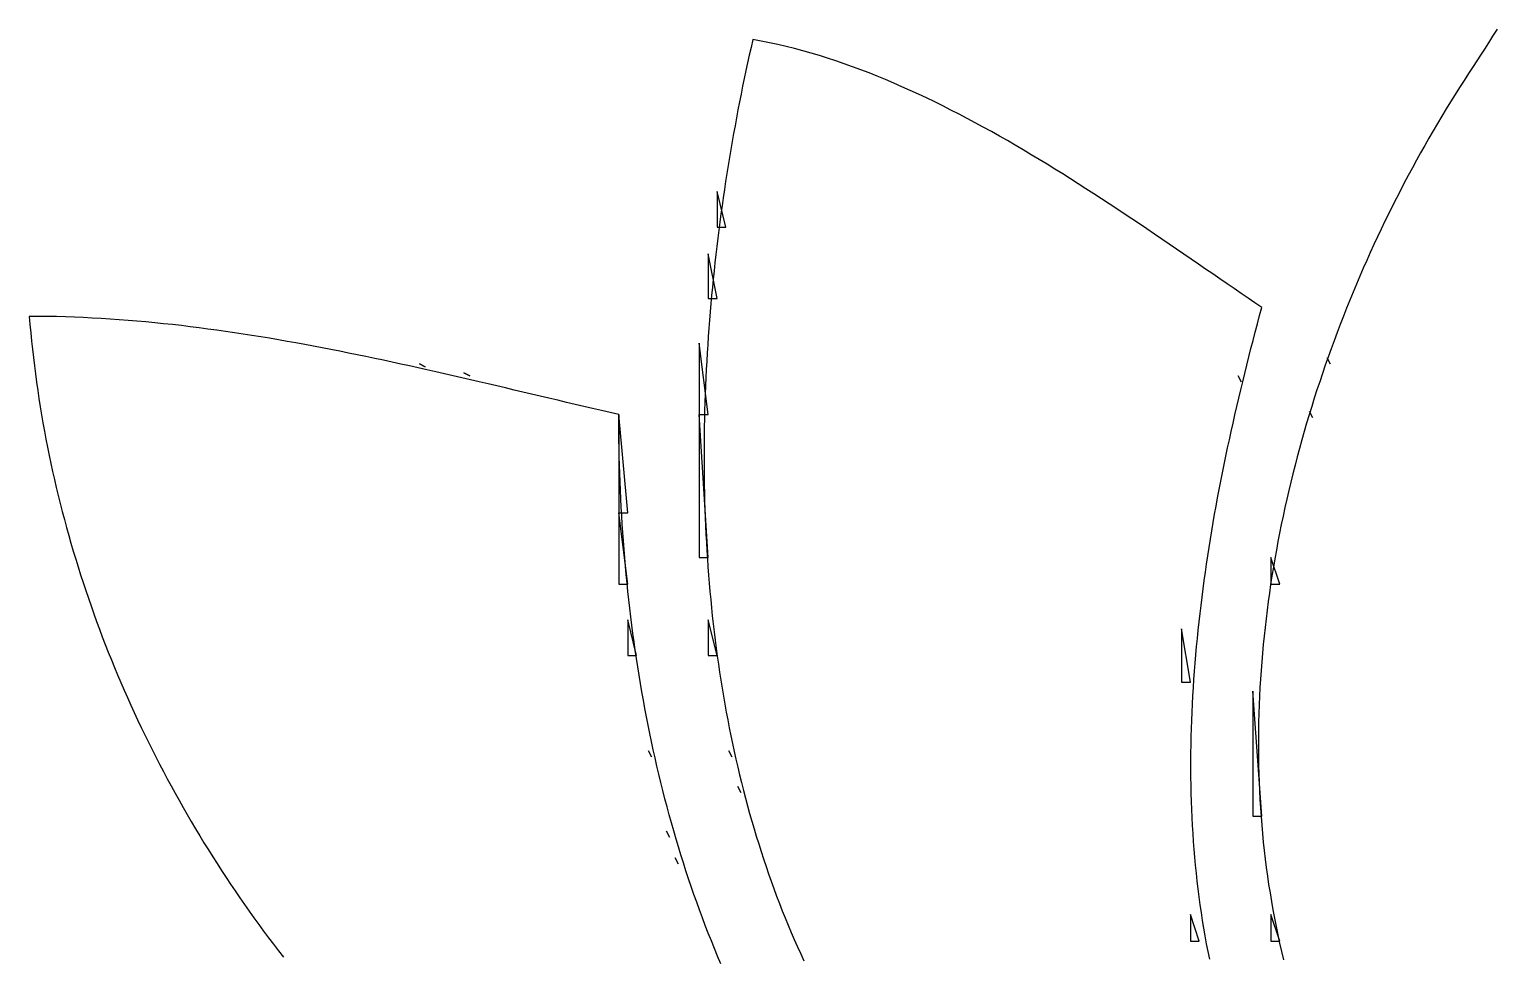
# Model space of a CAD drawing. Header units: millimetres. Extents: x 56222 to 3066687, y -650199 to -121287.
# Drawn here: x 141919.495 to 141922.423, y -185277.006 to -185275.152 of the extents above; entities that cross this region are included whole.
import ezdxf

# ---------------------------------------------------------------- set-up
doc = ezdxf.new("R2010")
doc.units = ezdxf.units.MM
doc.header["$MEASUREMENT"] = 0
doc.layers.add('$TD_AUDIT_GENERATED_(A0BDF17)', color=32, linetype='Continuous', lineweight=30)

msp = doc.modelspace()

# ---------------------------------------------------------------- linework, layer by layer
at = {"layer": '$TD_AUDIT_GENERATED_(A0BDF17)', "linetype": 'Continuous', "lineweight": 25, "ltscale": 2}
for p, q in [((141922.4274, -185275.1522, 0.5173), (141922.4187, -185275.1659, 0.5173)), ((141920.9371, -185275.1883, 0.5173), (141920.9336, -185275.2037, 0.5173)), ((141920.9406, -185275.1728, 0.5173), (141920.9371, -185275.1883, 0.5173)), ((141920.9572, -185275.1759, 0.5173), (141920.9406, -185275.1728, 0.5173)), ((141920.9739, -185275.1792, 0.5173), (141920.9572, -185275.1759, 0.5173)), ((141920.9905, -185275.1828, 0.5173), (141920.9739, -185275.1792, 0.5173)), ((141921.0072, -185275.1866, 0.5173), (141920.9905, -185275.1828, 0.5173)), ((141921.0238, -185275.1908, 0.5173), (141921.0072, -185275.1866, 0.5173)), ((141921.0404, -185275.1952, 0.5173), (141921.0238, -185275.1908, 0.5173)), ((141922.4023, -185275.1918, 0.5173), (141922.3945, -185275.204, 0.5173)), ((141922.4104, -185275.1791, 0.5173), (141922.4023, -185275.1918, 0.5173)), ((141922.4187, -185275.1659, 0.5173), (141922.4104, -185275.1791, 0.5173)), ((141920.9303, -185275.2193, 0.5173), (141920.9269, -185275.2348, 0.5173)), ((141920.9336, -185275.2037, 0.5173), (141920.9303, -185275.2193, 0.5173)), ((141921.057, -185275.1999, 0.5173), (141921.0404, -185275.1952, 0.5173)), ((141921.0736, -185275.2048, 0.5173), (141921.057, -185275.1999, 0.5173)), ((141921.0902, -185275.21, 0.5173), (141921.0736, -185275.2048, 0.5173)), ((141921.1068, -185275.2155, 0.5173), (141921.0902, -185275.21, 0.5173)), ((141921.1233, -185275.2211, 0.5173), (141921.1068, -185275.2155, 0.5173)), ((141921.1399, -185275.227, 0.5173), (141921.1233, -185275.2211, 0.5173)), ((141922.387, -185275.2155, 0.5173), (141922.3799, -185275.2264, 0.5173)), ((141922.3945, -185275.204, 0.5173), (141922.387, -185275.2155, 0.5173)), ((141920.9237, -185275.2504, 0.5173), (141920.9204, -185275.2661, 0.5173)), ((141920.9269, -185275.2348, 0.5173), (141920.9237, -185275.2504, 0.5173)), ((141921.1564, -185275.2332, 0.5173), (141921.1399, -185275.227, 0.5173)), ((141921.1729, -185275.2395, 0.5173), (141921.1564, -185275.2332, 0.5173)), ((141921.1894, -185275.2461, 0.5173), (141921.1729, -185275.2395, 0.5173)), ((141921.2058, -185275.2528, 0.5173), (141921.1894, -185275.2461, 0.5173)), ((141922.3707, -185275.2403, 0.5173), (141922.3616, -185275.2544, 0.5173)), ((141922.3799, -185275.2264, 0.5173), (141922.3707, -185275.2403, 0.5173)), ((141920.9204, -185275.2661, 0.5173), (141920.9173, -185275.2817, 0.5173)), ((141921.2223, -185275.2598, 0.5173), (141921.2058, -185275.2528, 0.5173)), ((141921.2387, -185275.2669, 0.5173), (141921.2223, -185275.2598, 0.5173)), ((141921.2551, -185275.2743, 0.5173), (141921.2387, -185275.2669, 0.5173)), ((141921.2714, -185275.2818, 0.5173), (141921.2551, -185275.2743, 0.5173)), ((141922.3525, -185275.2685, 0.5173), (141922.3436, -185275.2827, 0.5173)), ((141922.3616, -185275.2544, 0.5173), (141922.3525, -185275.2685, 0.5173)), ((141920.9142, -185275.2975, 0.5173), (141920.9111, -185275.3132, 0.5173)), ((141920.9173, -185275.2817, 0.5173), (141920.9142, -185275.2975, 0.5173)), ((141921.2878, -185275.2895, 0.5173), (141921.2714, -185275.2818, 0.5173)), ((141921.3041, -185275.2974, 0.5173), (141921.2878, -185275.2895, 0.5173)), ((141921.3203, -185275.3054, 0.5173), (141921.3041, -185275.2974, 0.5173)), ((141921.3366, -185275.3136, 0.5173), (141921.3203, -185275.3054, 0.5173)), ((141922.3347, -185275.297, 0.5173), (141922.3259, -185275.3114, 0.5173)), ((141922.3436, -185275.2827, 0.5173), (141922.3347, -185275.297, 0.5173)), ((141920.9081, -185275.329, 0.5173), (141920.9052, -185275.3449, 0.5173)), ((141920.9111, -185275.3132, 0.5173), (141920.9081, -185275.329, 0.5173)), ((141921.3528, -185275.322, 0.5173), (141921.3366, -185275.3136, 0.5173)), ((141921.369, -185275.3304, 0.5173), (141921.3528, -185275.322, 0.5173)), ((141921.3851, -185275.3391, 0.5173), (141921.369, -185275.3304, 0.5173)), ((141922.3171, -185275.3258, 0.5173), (141922.3085, -185275.3403, 0.5173)), ((141922.3259, -185275.3114, 0.5173), (141922.3171, -185275.3258, 0.5173)), ((141920.9023, -185275.3607, 0.5173), (141920.8995, -185275.3766, 0.5173)), ((141920.9052, -185275.3449, 0.5173), (141920.9023, -185275.3607, 0.5173)), ((141921.4012, -185275.3478, 0.5173), (141921.3851, -185275.3391, 0.5173)), ((141921.4172, -185275.3567, 0.5173), (141921.4012, -185275.3478, 0.5173)), ((141921.4332, -185275.3657, 0.5173), (141921.4172, -185275.3567, 0.5173)), ((141921.4492, -185275.3748, 0.5173), (141921.4332, -185275.3657, 0.5173)), ((141922.2999, -185275.3549, 0.5173), (141922.2914, -185275.3696, 0.5173)), ((141922.3085, -185275.3403, 0.5173), (141922.2999, -185275.3549, 0.5173)), ((141920.8968, -185275.3926, 0.5173), (141920.8941, -185275.4085, 0.5173)), ((141920.8995, -185275.3766, 0.5173), (141920.8968, -185275.3926, 0.5173)), ((141921.4651, -185275.3841, 0.5173), (141921.4492, -185275.3748, 0.5173)), ((141921.481, -185275.3934, 0.5173), (141921.4651, -185275.3841, 0.5173)), ((141921.4969, -185275.4028, 0.5173), (141921.481, -185275.3934, 0.5173)), ((141922.283, -185275.3844, 0.5173), (141922.2747, -185275.3992, 0.5173)), ((141922.2914, -185275.3696, 0.5173), (141922.283, -185275.3844, 0.5173)), ((141920.8915, -185275.4246, 0.5173), (141920.8889, -185275.4406, 0.5173)), ((141920.8941, -185275.4085, 0.5173), (141920.8915, -185275.4246, 0.5173)), ((141921.5127, -185275.4123, 0.5173), (141921.4969, -185275.4028, 0.5173)), ((141921.5284, -185275.4219, 0.5173), (141921.5127, -185275.4123, 0.5173)), ((141921.5441, -185275.4316, 0.5173), (141921.5284, -185275.4219, 0.5173)), ((141922.2664, -185275.4141, 0.5173), (141922.2583, -185275.4291, 0.5173)), ((141922.2747, -185275.3992, 0.5173), (141922.2664, -185275.4141, 0.5173)), ((141920.8889, -185275.4406, 0.5173), (141920.8864, -185275.4567, 0.5173)), ((141921.5597, -185275.4413, 0.5173), (141921.5441, -185275.4316, 0.5173)), ((141921.5753, -185275.4511, 0.5173), (141921.5597, -185275.4413, 0.5173)), ((141921.5908, -185275.461, 0.5173), (141921.5753, -185275.4511, 0.5173)), ((141922.2502, -185275.4442, 0.5173), (141922.2422, -185275.4593, 0.5173)), ((141922.2583, -185275.4291, 0.5173), (141922.2502, -185275.4442, 0.5173)), ((141920.8692, -185275.4762, 0.5173), (141920.8692, -185275.5475, 0.5173)), ((141920.8871, -185275.5475, 0.5173), (141920.8692, -185275.4762, 0.5173)), ((141920.884, -185275.4727, 0.5173), (141920.8816, -185275.4889, 0.5173)), ((141920.8864, -185275.4567, 0.5173), (141920.884, -185275.4727, 0.5173)), ((141921.6063, -185275.4709, 0.5173), (141921.5908, -185275.461, 0.5173)), ((141921.6217, -185275.4808, 0.5173), (141921.6063, -185275.4709, 0.5173)), ((141921.6371, -185275.4908, 0.5173), (141921.6217, -185275.4808, 0.5173)), ((141922.2343, -185275.4745, 0.5173), (141922.2265, -185275.4897, 0.5173)), ((141922.2422, -185275.4593, 0.5173), (141922.2343, -185275.4745, 0.5173)), ((141920.8793, -185275.505, 0.5173), (141920.8771, -185275.5212, 0.5173)), ((141920.8816, -185275.4889, 0.5173), (141920.8793, -185275.505, 0.5173)), ((141921.6524, -185275.5009, 0.5173), (141921.6371, -185275.4908, 0.5173)), ((141921.6676, -185275.5109, 0.5173), (141921.6524, -185275.5009, 0.5173)), ((141921.6828, -185275.521, 0.5173), (141921.6676, -185275.5109, 0.5173)), ((141922.2187, -185275.505, 0.5173), (141922.2111, -185275.5204, 0.5173)), ((141922.2265, -185275.4897, 0.5173), (141922.2187, -185275.505, 0.5173)), ((141920.8749, -185275.5374, 0.5173), (141920.8728, -185275.5536, 0.5173)), ((141920.8771, -185275.5212, 0.5173), (141920.8749, -185275.5374, 0.5173)), ((141921.6979, -185275.5311, 0.5173), (141921.6828, -185275.521, 0.5173)), ((141921.713, -185275.5412, 0.5173), (141921.6979, -185275.5311, 0.5173)), ((141921.728, -185275.5513, 0.5173), (141921.713, -185275.5412, 0.5173)), ((141922.2036, -185275.5359, 0.5173), (141922.1961, -185275.5514, 0.5173)), ((141922.2111, -185275.5204, 0.5173), (141922.2036, -185275.5359, 0.5173)), ((141920.8707, -185275.5698, 0.5173), (141920.8688, -185275.5861, 0.5173)), ((141920.8692, -185275.5475, 0.5173), (141920.8871, -185275.5475, 0.5173)), ((141920.8728, -185275.5536, 0.5173), (141920.8707, -185275.5698, 0.5173)), ((141921.7429, -185275.5614, 0.5173), (141921.728, -185275.5513, 0.5173)), ((141921.7577, -185275.5715, 0.5173), (141921.7429, -185275.5614, 0.5173)), ((141921.7725, -185275.5815, 0.5173), (141921.7577, -185275.5715, 0.5173)), ((141922.1888, -185275.567, 0.5173), (141922.1815, -185275.5826, 0.5173)), ((141922.1961, -185275.5514, 0.5173), (141922.1888, -185275.567, 0.5173)), ((141920.8514, -185275.6011, 0.5173), (141920.8514, -185275.6903, 0.5173)), ((141920.8692, -185275.6903, 0.5173), (141920.8514, -185275.6011, 0.5173)), ((141920.8669, -185275.6024, 0.5173), (141920.865, -185275.6187, 0.5173)), ((141920.8688, -185275.5861, 0.5173), (141920.8669, -185275.6024, 0.5173)), ((141921.7872, -185275.5916, 0.5173), (141921.7725, -185275.5815, 0.5173)), ((141921.8018, -185275.6016, 0.5173), (141921.7872, -185275.5916, 0.5173)), ((141921.8164, -185275.6116, 0.5173), (141921.8018, -185275.6016, 0.5173)), ((141922.1743, -185275.5983, 0.5173), (141922.1672, -185275.6141, 0.5173)), ((141922.1815, -185275.5826, 0.5173), (141922.1743, -185275.5983, 0.5173)), ((141920.865, -185275.6187, 0.5173), (141920.8633, -185275.635, 0.5173)), ((141921.8309, -185275.6215, 0.5173), (141921.8164, -185275.6116, 0.5173)), ((141921.8453, -185275.6314, 0.5173), (141921.8309, -185275.6215, 0.5173)), ((141921.8596, -185275.6413, 0.5173), (141921.8453, -185275.6314, 0.5173)), ((141922.1603, -185275.6299, 0.5173), (141922.1534, -185275.6457, 0.5173)), ((141922.1672, -185275.6141, 0.5173), (141922.1603, -185275.6299, 0.5173)), ((141920.8616, -185275.6514, 0.5173), (141920.8599, -185275.6677, 0.5173)), ((141920.8633, -185275.635, 0.5173), (141920.8616, -185275.6514, 0.5173)), ((141921.8739, -185275.651, 0.5173), (141921.8596, -185275.6413, 0.5173)), ((141921.888, -185275.6608, 0.5173), (141921.8739, -185275.651, 0.5173)), ((141921.9021, -185275.6704, 0.5173), (141921.888, -185275.6608, 0.5173)), ((141922.1534, -185275.6457, 0.5173), (141922.1466, -185275.6617, 0.5173)), ((141920.8584, -185275.6841, 0.5173), (141920.8569, -185275.7005, 0.5173)), ((141920.8599, -185275.6677, 0.5173), (141920.8584, -185275.6841, 0.5173)), ((141921.9161, -185275.68, 0.5173), (141921.9021, -185275.6704, 0.5173)), ((141921.93, -185275.6894, 0.5173), (141921.9161, -185275.68, 0.5173)), ((141921.9439, -185275.6988, 0.5173), (141921.93, -185275.6894, 0.5173)), ((141922.1399, -185275.6776, 0.5173), (141922.1333, -185275.6937, 0.5173)), ((141922.1466, -185275.6617, 0.5173), (141922.1399, -185275.6776, 0.5173)), ((141920.8514, -185275.6903, 0.5173), (141920.8692, -185275.6903, 0.5173)), ((141920.8555, -185275.7169, 0.5173), (141920.8542, -185275.7333, 0.5173)), ((141920.8569, -185275.7005, 0.5173), (141920.8555, -185275.7169, 0.5173)), ((141921.9576, -185275.7081, 0.5173), (141921.9439, -185275.6988, 0.5173)), ((141921.9531, -185275.7246, 0.5173), (141921.9576, -185275.7081, 0.5173)), ((141922.1268, -185275.7098, 0.5173), (141922.1205, -185275.7259, 0.5173)), ((141922.1333, -185275.6937, 0.5173), (141922.1268, -185275.7098, 0.5173)), ((141919.4953, -185275.726, 0.5173), (141919.4967, -185275.7425, 0.5173)), ((141919.5134, -185275.726, 0.5173), (141919.4953, -185275.726, 0.5173)), ((141919.4967, -185275.7425, 0.5173), (141919.4982, -185275.759, 0.5173)), ((141919.5314, -185275.7263, 0.5173), (141919.5134, -185275.726, 0.5173)), ((141919.5494, -185275.7266, 0.5173), (141919.5314, -185275.7263, 0.5173)), ((141919.5674, -185275.7271, 0.5173), (141919.5494, -185275.7266, 0.5173)), ((141919.5853, -185275.7277, 0.5173), (141919.5674, -185275.7271, 0.5173)), ((141919.6032, -185275.7285, 0.5173), (141919.5853, -185275.7277, 0.5173)), ((141919.6212, -185275.7293, 0.5173), (141919.6032, -185275.7285, 0.5173)), ((141919.639, -185275.7303, 0.5173), (141919.6212, -185275.7293, 0.5173)), ((141919.6569, -185275.7315, 0.5173), (141919.639, -185275.7303, 0.5173)), ((141919.6747, -185275.7327, 0.5173), (141919.6569, -185275.7315, 0.5173)), ((141919.6926, -185275.7341, 0.5173), (141919.6747, -185275.7327, 0.5173)), ((141919.7104, -185275.7356, 0.5173), (141919.6926, -185275.7341, 0.5173)), ((141919.7281, -185275.7371, 0.5173), (141919.7104, -185275.7356, 0.5173)), ((141919.7459, -185275.7389, 0.5173), (141919.7281, -185275.7371, 0.5173)), ((141919.7636, -185275.7407, 0.5173), (141919.7459, -185275.7389, 0.5173)), ((141919.7814, -185275.7426, 0.5173), (141919.7636, -185275.7407, 0.5173)), ((141919.7991, -185275.7446, 0.5173), (141919.7814, -185275.7426, 0.5173)), ((141919.8168, -185275.7467, 0.5173), (141919.7991, -185275.7446, 0.5173)), ((141919.8345, -185275.7489, 0.5173), (141919.8168, -185275.7467, 0.5173)), ((141920.8542, -185275.7333, 0.5173), (141920.8529, -185275.7497, 0.5173)), ((141921.9444, -185275.7575, 0.5173), (141921.9487, -185275.741, 0.5173)), ((141921.9487, -185275.741, 0.5173), (141921.9531, -185275.7246, 0.5173)), ((141922.1142, -185275.7421, 0.5173), (141922.108, -185275.7583, 0.5173)), ((141922.1205, -185275.7259, 0.5173), (141922.1142, -185275.7421, 0.5173)), ((141919.4982, -185275.759, 0.5173), (141919.4998, -185275.7755, 0.5173)), ((141919.4998, -185275.7755, 0.5173), (141919.5016, -185275.7919, 0.5173)), ((141919.8521, -185275.7513, 0.5173), (141919.8345, -185275.7489, 0.5173)), ((141919.8698, -185275.7537, 0.5173), (141919.8521, -185275.7513, 0.5173)), ((141919.8874, -185275.7562, 0.5173), (141919.8698, -185275.7537, 0.5173)), ((141919.905, -185275.7587, 0.5173), (141919.8874, -185275.7562, 0.5173)), ((141919.9226, -185275.7614, 0.5173), (141919.905, -185275.7587, 0.5173)), ((141919.9402, -185275.7642, 0.5173), (141919.9226, -185275.7614, 0.5173)), ((141919.9578, -185275.767, 0.5173), (141919.9402, -185275.7642, 0.5173)), ((141919.9753, -185275.7699, 0.5173), (141919.9578, -185275.767, 0.5173)), ((141919.9929, -185275.7729, 0.5173), (141919.9753, -185275.7699, 0.5173)), ((141920.0104, -185275.776, 0.5173), (141919.9929, -185275.7729, 0.5173)), ((141920.0279, -185275.7791, 0.5173), (141920.0104, -185275.776, 0.5173)), ((141920.8517, -185275.7662, 0.5173), (141920.8506, -185275.7826, 0.5173)), ((141920.8529, -185275.7497, 0.5173), (141920.8517, -185275.7662, 0.5173)), ((141921.9358, -185275.7905, 0.5173), (141921.94, -185275.774, 0.5173)), ((141921.94, -185275.774, 0.5173), (141921.9444, -185275.7575, 0.5173)), ((141922.1019, -185275.7746, 0.5173), (141922.096, -185275.7909, 0.5173)), ((141922.108, -185275.7583, 0.5173), (141922.1019, -185275.7746, 0.5173)), ((141919.5016, -185275.7919, 0.5173), (141919.5034, -185275.8084, 0.5173)), ((141920.0455, -185275.7823, 0.5173), (141920.0279, -185275.7791, 0.5173)), ((141920.063, -185275.7856, 0.5173), (141920.0455, -185275.7823, 0.5173)), ((141920.0805, -185275.7889, 0.5173), (141920.063, -185275.7856, 0.5173)), ((141920.0979, -185275.7923, 0.5173), (141920.0805, -185275.7889, 0.5173)), ((141920.1154, -185275.7958, 0.5173), (141920.0979, -185275.7923, 0.5173)), ((141920.1329, -185275.7993, 0.5173), (141920.1154, -185275.7958, 0.5173)), ((141920.1504, -185275.8028, 0.5173), (141920.1329, -185275.7993, 0.5173)), ((141920.1678, -185275.8064, 0.5173), (141920.1504, -185275.8028, 0.5173)), ((141920.1853, -185275.8101, 0.5173), (141920.1678, -185275.8064, 0.5173)), ((141920.8335, -185275.7795, 0.5173), (141920.8335, -185275.9222, 0.5173)), ((141920.8514, -185275.9222, 0.5173), (141920.8335, -185275.7795, 0.5173)), ((141920.8496, -185275.7991, 0.5173), (141920.8486, -185275.8156, 0.5173)), ((141920.8506, -185275.7826, 0.5173), (141920.8496, -185275.7991, 0.5173)), ((141921.9274, -185275.8235, 0.5173), (141921.9316, -185275.807, 0.5173)), ((141921.9316, -185275.807, 0.5173), (141921.9358, -185275.7905, 0.5173)), ((141922.0901, -185275.8073, 0.5173), (141922.0843, -185275.8237, 0.5173)), ((141922.096, -185275.7909, 0.5173), (141922.0901, -185275.8073, 0.5173)), ((141919.5034, -185275.8084, 0.5173), (141919.5054, -185275.8248, 0.5173)), ((141919.5054, -185275.8248, 0.5173), (141919.5075, -185275.8412, 0.5173)), ((141920.2027, -185275.8138, 0.5173), (141920.1853, -185275.8101, 0.5173)), ((141920.2201, -185275.8176, 0.5173), (141920.2027, -185275.8138, 0.5173)), ((141920.2376, -185275.8214, 0.5173), (141920.2201, -185275.8176, 0.5173)), ((141920.255, -185275.8252, 0.5173), (141920.2376, -185275.8214, 0.5173)), ((141920.2724, -185275.829, 0.5173), (141920.255, -185275.8252, 0.5173)), ((141920.2898, -185275.8329, 0.5173), (141920.2724, -185275.829, 0.5173)), ((141920.2745, -185275.8211, 0.5173), (141920.2864, -185275.8271, 0.5173)), ((141920.2864, -185275.8271, 0.5173), (141920.2745, -185275.8211, 0.5173)), ((141920.3072, -185275.8369, 0.5173), (141920.2898, -185275.8329, 0.5173)), ((141920.8477, -185275.832, 0.5173), (141920.8469, -185275.8485, 0.5173)), ((141920.8486, -185275.8156, 0.5173), (141920.8477, -185275.832, 0.5173)), ((141921.9233, -185275.8401, 0.5173), (141921.9274, -185275.8235, 0.5173)), ((141922.0843, -185275.8237, 0.5173), (141922.0787, -185275.8401, 0.5173)), ((141922.0884, -185275.8092, 0.5173), (141922.0944, -185275.8211, 0.5173)), ((141922.0944, -185275.8211, 0.5173), (141922.0884, -185275.8092, 0.5173)), ((141919.5075, -185275.8412, 0.5173), (141919.5098, -185275.8576, 0.5173)), ((141919.5098, -185275.8576, 0.5173), (141919.5121, -185275.8739, 0.5173)), ((141920.3246, -185275.8408, 0.5173), (141920.3072, -185275.8369, 0.5173)), ((141920.3421, -185275.8448, 0.5173), (141920.3246, -185275.8408, 0.5173)), ((141920.3595, -185275.8488, 0.5173), (141920.3421, -185275.8448, 0.5173)), ((141920.3769, -185275.8529, 0.5173), (141920.3595, -185275.8488, 0.5173)), ((141920.3637, -185275.839, 0.5173), (141920.3756, -185275.8449, 0.5173)), ((141920.3756, -185275.8449, 0.5173), (141920.3637, -185275.839, 0.5173)), ((141920.3943, -185275.8569, 0.5173), (141920.3769, -185275.8529, 0.5173)), ((141920.4117, -185275.861, 0.5173), (141920.3943, -185275.8569, 0.5173)), ((141920.4291, -185275.8651, 0.5173), (141920.4117, -185275.861, 0.5173)), ((141920.4465, -185275.8691, 0.5173), (141920.4291, -185275.8651, 0.5173)), ((141920.8462, -185275.865, 0.5173), (141920.8455, -185275.8815, 0.5173)), ((141920.8469, -185275.8485, 0.5173), (141920.8462, -185275.865, 0.5173)), ((141921.91, -185275.8449, 0.5173), (141921.916, -185275.8568, 0.5173)), ((141921.916, -185275.8568, 0.5173), (141921.91, -185275.8449, 0.5173)), ((141921.9153, -185275.8731, 0.5173), (141921.9193, -185275.8566, 0.5173)), ((141921.9193, -185275.8566, 0.5173), (141921.9233, -185275.8401, 0.5173)), ((141922.0731, -185275.8566, 0.5173), (141922.0677, -185275.8732, 0.5173)), ((141922.0787, -185275.8401, 0.5173), (141922.0731, -185275.8566, 0.5173)), ((141919.5121, -185275.8739, 0.5173), (141919.5146, -185275.8903, 0.5173)), ((141919.5146, -185275.8903, 0.5173), (141919.5171, -185275.9066, 0.5173)), ((141920.4639, -185275.8733, 0.5173), (141920.4465, -185275.8691, 0.5173)), ((141920.4813, -185275.8774, 0.5173), (141920.4639, -185275.8733, 0.5173)), ((141920.4987, -185275.8815, 0.5173), (141920.4813, -185275.8774, 0.5173)), ((141920.5161, -185275.8856, 0.5173), (141920.4987, -185275.8815, 0.5173)), ((141920.5335, -185275.8897, 0.5173), (141920.5161, -185275.8856, 0.5173)), ((141920.5509, -185275.8938, 0.5173), (141920.5335, -185275.8897, 0.5173)), ((141920.5683, -185275.8979, 0.5173), (141920.5509, -185275.8938, 0.5173)), ((141920.8455, -185275.8815, 0.5173), (141920.845, -185275.898, 0.5173)), ((141921.9075, -185275.9062, 0.5173), (141921.9114, -185275.8897, 0.5173)), ((141921.9114, -185275.8897, 0.5173), (141921.9153, -185275.8731, 0.5173)), ((141922.0624, -185275.8897, 0.5173), (141922.0572, -185275.9063, 0.5173)), ((141922.0677, -185275.8732, 0.5173), (141922.0624, -185275.8897, 0.5173)), ((141919.5171, -185275.9066, 0.5173), (141919.5198, -185275.9229, 0.5173)), ((141919.5198, -185275.9229, 0.5173), (141919.5226, -185275.9391, 0.5173)), ((141920.5858, -185275.902, 0.5173), (141920.5683, -185275.8979, 0.5173)), ((141920.6032, -185275.9061, 0.5173), (141920.5858, -185275.902, 0.5173)), ((141920.6206, -185275.9101, 0.5173), (141920.6032, -185275.9061, 0.5173)), ((141920.6381, -185275.9142, 0.5173), (141920.6206, -185275.9101, 0.5173)), ((141920.6555, -185275.9182, 0.5173), (141920.6381, -185275.9142, 0.5173)), ((141920.6729, -185275.9222, 0.5173), (141920.6555, -185275.9182, 0.5173)), ((141920.673, -185275.939, 0.5173), (141920.6729, -185275.9222, 0.5173)), ((141920.6729, -185275.9222, 0.5173), (141920.6729, -185276.1185, 0.5173)), ((141920.6908, -185276.1185, 0.5173), (141920.6729, -185275.9222, 0.5173)), ((141920.8335, -185275.9222, 0.5173), (141920.8514, -185275.9222, 0.5173)), ((141920.8335, -185275.9222, 0.5173), (141920.8335, -185276.2077, 0.5173)), ((141920.8514, -185276.2077, 0.5173), (141920.8335, -185275.9222, 0.5173)), ((141920.8445, -185275.9145, 0.5173), (141920.8441, -185275.931, 0.5173)), ((141920.845, -185275.898, 0.5173), (141920.8445, -185275.9145, 0.5173)), ((141921.9, -185275.9394, 0.5173), (141921.9037, -185275.9228, 0.5173)), ((141921.9037, -185275.9228, 0.5173), (141921.9075, -185275.9062, 0.5173)), ((141922.0521, -185275.923, 0.5173), (141922.0471, -185275.9397, 0.5173)), ((141922.0572, -185275.9063, 0.5173), (141922.0521, -185275.923, 0.5173)), ((141922.0528, -185275.9163, 0.5173), (141922.0587, -185275.9282, 0.5173)), ((141922.0587, -185275.9282, 0.5173), (141922.0528, -185275.9163, 0.5173)), ((141919.5226, -185275.9391, 0.5173), (141919.5256, -185275.9554, 0.5173)), ((141920.6731, -185275.9558, 0.5173), (141920.673, -185275.939, 0.5173)), ((141920.8437, -185275.9475, 0.5173), (141920.8435, -185275.9639, 0.5173)), ((141920.8441, -185275.931, 0.5173), (141920.8437, -185275.9475, 0.5173)), ((141921.8963, -185275.9559, 0.5173), (141921.9, -185275.9394, 0.5173)), ((141922.0471, -185275.9397, 0.5173), (141922.0422, -185275.9564, 0.5173)), ((141919.5256, -185275.9554, 0.5173), (141919.5286, -185275.9716, 0.5173)), ((141919.5286, -185275.9716, 0.5173), (141919.5318, -185275.9877, 0.5173)), ((141920.6733, -185275.9727, 0.5173), (141920.6731, -185275.9558, 0.5173)), ((141920.6736, -185275.9895, 0.5173), (141920.6733, -185275.9727, 0.5173)), ((141920.8433, -185275.9804, 0.5173), (141920.8432, -185275.9969, 0.5173)), ((141920.8435, -185275.9639, 0.5173), (141920.8433, -185275.9804, 0.5173)), ((141921.8891, -185275.9891, 0.5173), (141921.8927, -185275.9725, 0.5173)), ((141921.8927, -185275.9725, 0.5173), (141921.8963, -185275.9559, 0.5173)), ((141922.0375, -185275.9731, 0.5173), (141922.0329, -185275.9899, 0.5173)), ((141922.0422, -185275.9564, 0.5173), (141922.0375, -185275.9731, 0.5173)), ((141919.5318, -185275.9877, 0.5173), (141919.5351, -185276.0039, 0.5173)), ((141919.5351, -185276.0039, 0.5173), (141919.5385, -185276.02, 0.5173)), ((141920.6739, -185276.0063, 0.5173), (141920.6736, -185275.9895, 0.5173)), ((141920.6744, -185276.0232, 0.5173), (141920.6739, -185276.0063, 0.5173)), ((141920.8432, -185275.9969, 0.5173), (141920.8432, -185276.0134, 0.5173)), ((141921.8822, -185276.0222, 0.5173), (141921.8857, -185276.0057, 0.5173)), ((141921.8857, -185276.0057, 0.5173), (141921.8891, -185275.9891, 0.5173)), ((141922.0283, -185276.0067, 0.5173), (141922.0239, -185276.0236, 0.5173)), ((141922.0329, -185275.9899, 0.5173), (141922.0283, -185276.0067, 0.5173)), ((141919.5385, -185276.02, 0.5173), (141919.542, -185276.0361, 0.5173)), ((141919.542, -185276.0361, 0.5173), (141919.5456, -185276.0522, 0.5173)), ((141920.6749, -185276.04, 0.5173), (141920.6744, -185276.0232, 0.5173)), ((141920.6755, -185276.0569, 0.5173), (141920.6749, -185276.04, 0.5173)), ((141920.8432, -185276.0134, 0.5173), (141920.8433, -185276.0299, 0.5173)), ((141920.8433, -185276.0299, 0.5173), (141920.8435, -185276.0464, 0.5173)), ((141921.8756, -185276.0554, 0.5173), (141921.8789, -185276.0388, 0.5173)), ((141921.8789, -185276.0388, 0.5173), (141921.8822, -185276.0222, 0.5173)), ((141922.0197, -185276.0405, 0.5173), (141922.0155, -185276.0574, 0.5173)), ((141922.0239, -185276.0236, 0.5173), (141922.0197, -185276.0405, 0.5173)), ((141919.5456, -185276.0522, 0.5173), (141919.5493, -185276.0682, 0.5173)), ((141919.5493, -185276.0682, 0.5173), (141919.5532, -185276.0842, 0.5173)), ((141920.6762, -185276.0737, 0.5173), (141920.6755, -185276.0569, 0.5173)), ((141920.8435, -185276.0464, 0.5173), (141920.8437, -185276.0628, 0.5173)), ((141920.8437, -185276.0628, 0.5173), (141920.8441, -185276.0793, 0.5173)), ((141921.8725, -185276.072, 0.5173), (141921.8756, -185276.0554, 0.5173)), ((141922.0155, -185276.0574, 0.5173), (141922.0115, -185276.0743, 0.5173)), ((141919.5532, -185276.0842, 0.5173), (141919.5571, -185276.1002, 0.5173)), ((141920.677, -185276.0906, 0.5173), (141920.6762, -185276.0737, 0.5173)), ((141920.6778, -185276.1075, 0.5173), (141920.677, -185276.0906, 0.5173)), ((141920.8441, -185276.0793, 0.5173), (141920.8445, -185276.0957, 0.5173)), ((141920.8445, -185276.0957, 0.5173), (141920.845, -185276.1122, 0.5173)), ((141921.8663, -185276.1051, 0.5173), (141921.8693, -185276.0886, 0.5173)), ((141921.8693, -185276.0886, 0.5173), (141921.8725, -185276.072, 0.5173)), ((141922.0075, -185276.0912, 0.5173), (141922.0037, -185276.1082, 0.5173)), ((141922.0115, -185276.0743, 0.5173), (141922.0075, -185276.0912, 0.5173)), ((141919.5571, -185276.1002, 0.5173), (141919.5612, -185276.1162, 0.5173)), ((141919.5612, -185276.1162, 0.5173), (141919.5654, -185276.1321, 0.5173)), ((141920.6729, -185276.1185, 0.5173), (141920.6908, -185276.1185, 0.5173)), ((141920.6729, -185276.1185, 0.5173), (141920.6729, -185276.2612, 0.5173)), ((141920.6908, -185276.2612, 0.5173), (141920.6729, -185276.1185, 0.5173)), ((141920.6788, -185276.1243, 0.5173), (141920.6778, -185276.1075, 0.5173)), ((141920.6798, -185276.1412, 0.5173), (141920.6788, -185276.1243, 0.5173)), ((141920.845, -185276.1122, 0.5173), (141920.8456, -185276.1286, 0.5173)), ((141920.8456, -185276.1286, 0.5173), (141920.8463, -185276.145, 0.5173)), ((141921.8604, -185276.1383, 0.5173), (141921.8633, -185276.1217, 0.5173)), ((141921.8633, -185276.1217, 0.5173), (141921.8663, -185276.1051, 0.5173)), ((141922.0001, -185276.1252, 0.5173), (141921.9965, -185276.1422, 0.5173)), ((141922.0037, -185276.1082, 0.5173), (141922.0001, -185276.1252, 0.5173)), ((141919.5654, -185276.1321, 0.5173), (141919.5697, -185276.1479, 0.5173)), ((141919.5697, -185276.1479, 0.5173), (141919.5741, -185276.1638, 0.5173)), ((141920.6809, -185276.1581, 0.5173), (141920.6798, -185276.1412, 0.5173)), ((141920.6821, -185276.1749, 0.5173), (141920.6809, -185276.1581, 0.5173)), ((141920.8463, -185276.145, 0.5173), (141920.8471, -185276.1614, 0.5173)), ((141921.8549, -185276.1714, 0.5173), (141921.8576, -185276.1549, 0.5173)), ((141921.8576, -185276.1549, 0.5173), (141921.8604, -185276.1383, 0.5173)), ((141921.9965, -185276.1422, 0.5173), (141921.9931, -185276.1593, 0.5173)), ((141919.5741, -185276.1638, 0.5173), (141919.5786, -185276.1796, 0.5173)), ((141919.5786, -185276.1796, 0.5173), (141919.5832, -185276.1954, 0.5173)), ((141920.6834, -185276.1918, 0.5173), (141920.6821, -185276.1749, 0.5173)), ((141920.8471, -185276.1614, 0.5173), (141920.8479, -185276.1778, 0.5173)), ((141920.8479, -185276.1778, 0.5173), (141920.8489, -185276.1942, 0.5173)), ((141921.8522, -185276.188, 0.5173), (141921.8549, -185276.1714, 0.5173)), ((141921.9898, -185276.1763, 0.5173), (141921.9866, -185276.1934, 0.5173)), ((141921.9931, -185276.1593, 0.5173), (141921.9898, -185276.1763, 0.5173)), ((141919.5832, -185276.1954, 0.5173), (141919.588, -185276.2111, 0.5173)), ((141919.588, -185276.2111, 0.5173), (141919.5928, -185276.2268, 0.5173)), ((141920.6848, -185276.2087, 0.5173), (141920.6834, -185276.1918, 0.5173)), ((141920.6862, -185276.2255, 0.5173), (141920.6848, -185276.2087, 0.5173)), ((141920.8335, -185276.2077, 0.5173), (141920.8514, -185276.2077, 0.5173)), ((141920.8489, -185276.1942, 0.5173), (141920.8499, -185276.2105, 0.5173)), ((141920.8499, -185276.2105, 0.5173), (141920.8511, -185276.2269, 0.5173)), ((141921.8472, -185276.2211, 0.5173), (141921.8497, -185276.2046, 0.5173)), ((141921.8497, -185276.2046, 0.5173), (141921.8522, -185276.188, 0.5173)), ((141921.9754, -185276.2077, 0.5173), (141921.9754, -185276.2612, 0.5173)), ((141921.9933, -185276.2612, 0.5173), (141921.9754, -185276.2077, 0.5173)), ((141921.9836, -185276.2105, 0.5173), (141921.9806, -185276.2276, 0.5173)), ((141921.9866, -185276.1934, 0.5173), (141921.9836, -185276.2105, 0.5173)), ((141919.5928, -185276.2268, 0.5173), (141919.5978, -185276.2425, 0.5173)), ((141919.5978, -185276.2425, 0.5173), (141919.6028, -185276.2582, 0.5173)), ((141920.6878, -185276.2423, 0.5173), (141920.6862, -185276.2255, 0.5173)), ((141920.6894, -185276.2592, 0.5173), (141920.6878, -185276.2423, 0.5173)), ((141920.8511, -185276.2269, 0.5173), (141920.8523, -185276.2432, 0.5173)), ((141920.8523, -185276.2432, 0.5173), (141920.8536, -185276.2595, 0.5173)), ((141921.8425, -185276.2542, 0.5173), (141921.8448, -185276.2376, 0.5173)), ((141921.8448, -185276.2376, 0.5173), (141921.8472, -185276.2211, 0.5173)), ((141921.9778, -185276.2447, 0.5173), (141921.9752, -185276.2619, 0.5173)), ((141921.9806, -185276.2276, 0.5173), (141921.9778, -185276.2447, 0.5173)), ((141919.6028, -185276.2582, 0.5173), (141919.608, -185276.2738, 0.5173)), ((141919.608, -185276.2738, 0.5173), (141919.6133, -185276.2893, 0.5173)), ((141920.6729, -185276.2612, 0.5173), (141920.6908, -185276.2612, 0.5173)), ((141920.6911, -185276.276, 0.5173), (141920.6894, -185276.2592, 0.5173)), ((141920.8536, -185276.2595, 0.5173), (141920.855, -185276.2758, 0.5173)), ((141921.8381, -185276.2872, 0.5173), (141921.8403, -185276.2707, 0.5173)), ((141921.8403, -185276.2707, 0.5173), (141921.8425, -185276.2542, 0.5173)), ((141921.9752, -185276.2619, 0.5173), (141921.9727, -185276.279, 0.5173)), ((141921.9754, -185276.2612, 0.5173), (141921.9933, -185276.2612, 0.5173)), ((141919.6133, -185276.2893, 0.5173), (141919.6187, -185276.3049, 0.5173)), ((141919.6187, -185276.3049, 0.5173), (141919.6241, -185276.3203, 0.5173)), ((141920.6929, -185276.2928, 0.5173), (141920.6911, -185276.276, 0.5173)), ((141920.6949, -185276.3096, 0.5173), (141920.6929, -185276.2928, 0.5173)), ((141920.855, -185276.2758, 0.5173), (141920.8565, -185276.292, 0.5173)), ((141920.8565, -185276.292, 0.5173), (141920.8581, -185276.3083, 0.5173)), ((141921.8341, -185276.3202, 0.5173), (141921.8361, -185276.3037, 0.5173)), ((141921.8361, -185276.3037, 0.5173), (141921.8381, -185276.2872, 0.5173)), ((141921.9703, -185276.2962, 0.5173), (141921.968, -185276.3134, 0.5173)), ((141921.9727, -185276.279, 0.5173), (141921.9703, -185276.2962, 0.5173)), ((141919.6241, -185276.3203, 0.5173), (141919.6297, -185276.3358, 0.5173)), ((141920.6908, -185276.3326, 0.5173), (141920.6908, -185276.404, 0.5173)), ((141920.7086, -185276.404, 0.5173), (141920.6908, -185276.3326, 0.5173)), ((141920.6969, -185276.3264, 0.5173), (141920.6949, -185276.3096, 0.5173)), ((141920.6989, -185276.3432, 0.5173), (141920.6969, -185276.3264, 0.5173)), ((141920.8514, -185276.3326, 0.5173), (141920.8514, -185276.404, 0.5173)), ((141920.8692, -185276.404, 0.5173), (141920.8514, -185276.3326, 0.5173)), ((141920.8581, -185276.3083, 0.5173), (141920.8598, -185276.3245, 0.5173)), ((141920.8598, -185276.3245, 0.5173), (141920.8616, -185276.3407, 0.5173)), ((141921.8323, -185276.3367, 0.5173), (141921.8341, -185276.3202, 0.5173)), ((141921.9659, -185276.3306, 0.5173), (141921.9639, -185276.3478, 0.5173)), ((141921.968, -185276.3134, 0.5173), (141921.9659, -185276.3306, 0.5173)), ((141919.6297, -185276.3358, 0.5173), (141919.6354, -185276.3512, 0.5173)), ((141919.6354, -185276.3512, 0.5173), (141919.6412, -185276.3666, 0.5173)), ((141920.7011, -185276.3599, 0.5173), (141920.6989, -185276.3432, 0.5173)), ((141920.7034, -185276.3767, 0.5173), (141920.7011, -185276.3599, 0.5173)), ((141920.8616, -185276.3407, 0.5173), (141920.8635, -185276.3569, 0.5173)), ((141920.8635, -185276.3569, 0.5173), (141920.8654, -185276.373, 0.5173)), ((141921.797, -185276.3505, 0.5173), (141921.797, -185276.4575, 0.5173)), ((141921.8149, -185276.4575, 0.5173), (141921.797, -185276.3505, 0.5173)), ((141921.8288, -185276.3697, 0.5173), (141921.8305, -185276.3532, 0.5173)), ((141921.8305, -185276.3532, 0.5173), (141921.8323, -185276.3367, 0.5173)), ((141921.9639, -185276.3478, 0.5173), (141921.962, -185276.365, 0.5173)), ((141919.6412, -185276.3666, 0.5173), (141919.6471, -185276.3819, 0.5173)), ((141919.6471, -185276.3819, 0.5173), (141919.6532, -185276.3972, 0.5173)), ((141920.7058, -185276.3934, 0.5173), (141920.7034, -185276.3767, 0.5173)), ((141920.8654, -185276.373, 0.5173), (141920.8675, -185276.3891, 0.5173)), ((141920.8675, -185276.3891, 0.5173), (141920.8697, -185276.4052, 0.5173)), ((141921.8257, -185276.4026, 0.5173), (141921.8272, -185276.3861, 0.5173)), ((141921.8272, -185276.3861, 0.5173), (141921.8288, -185276.3697, 0.5173)), ((141921.9603, -185276.3822, 0.5173), (141921.9587, -185276.3994, 0.5173)), ((141921.962, -185276.365, 0.5173), (141921.9603, -185276.3822, 0.5173)), ((141919.6532, -185276.3972, 0.5173), (141919.6593, -185276.4124, 0.5173)), ((141919.6593, -185276.4124, 0.5173), (141919.6655, -185276.4276, 0.5173)), ((141920.6908, -185276.404, 0.5173), (141920.7086, -185276.404, 0.5173)), ((141920.7082, -185276.4101, 0.5173), (141920.7058, -185276.3934, 0.5173)), ((141920.7108, -185276.4268, 0.5173), (141920.7082, -185276.4101, 0.5173)), ((141920.8514, -185276.404, 0.5173), (141920.8692, -185276.404, 0.5173)), ((141920.8697, -185276.4052, 0.5173), (141920.8719, -185276.4213, 0.5173)), ((141920.8719, -185276.4213, 0.5173), (141920.8743, -185276.4373, 0.5173)), ((141921.8231, -185276.4354, 0.5173), (141921.8244, -185276.419, 0.5173)), ((141921.8244, -185276.419, 0.5173), (141921.8257, -185276.4026, 0.5173)), ((141921.9573, -185276.4166, 0.5173), (141921.956, -185276.4338, 0.5173)), ((141921.9587, -185276.3994, 0.5173), (141921.9573, -185276.4166, 0.5173)), ((141919.6655, -185276.4276, 0.5173), (141919.6718, -185276.4428, 0.5173)), ((141919.6718, -185276.4428, 0.5173), (141919.6782, -185276.4579, 0.5173)), ((141920.7135, -185276.4435, 0.5173), (141920.7108, -185276.4268, 0.5173)), ((141920.7162, -185276.4601, 0.5173), (141920.7135, -185276.4435, 0.5173)), ((141920.8743, -185276.4373, 0.5173), (141920.8768, -185276.4533, 0.5173)), ((141921.8219, -185276.4518, 0.5173), (141921.8231, -185276.4354, 0.5173)), ((141921.9548, -185276.451, 0.5173), (141921.9538, -185276.4682, 0.5173)), ((141921.956, -185276.4338, 0.5173), (141921.9548, -185276.451, 0.5173)), ((141919.6782, -185276.4579, 0.5173), (141919.6848, -185276.473, 0.5173)), ((141919.6848, -185276.473, 0.5173), (141919.6914, -185276.488, 0.5173)), ((141920.719, -185276.4767, 0.5173), (141920.7162, -185276.4601, 0.5173)), ((141920.722, -185276.4933, 0.5173), (141920.719, -185276.4767, 0.5173)), ((141920.8768, -185276.4533, 0.5173), (141920.8793, -185276.4692, 0.5173)), ((141920.8793, -185276.4692, 0.5173), (141920.882, -185276.4852, 0.5173)), ((141921.797, -185276.4575, 0.5173), (141921.8149, -185276.4575, 0.5173)), ((141921.8198, -185276.4845, 0.5173), (141921.8208, -185276.4682, 0.5173)), ((141921.8208, -185276.4682, 0.5173), (141921.8219, -185276.4518, 0.5173)), ((141921.9398, -185276.4753, 0.5173), (141921.9398, -185276.7251, 0.5173)), ((141921.9576, -185276.7251, 0.5173), (141921.9398, -185276.4753, 0.5173)), ((141921.9538, -185276.4682, 0.5173), (141921.9529, -185276.4855, 0.5173)), ((141919.6914, -185276.488, 0.5173), (141919.6981, -185276.503, 0.5173)), ((141919.6981, -185276.503, 0.5173), (141919.7049, -185276.5179, 0.5173)), ((141920.725, -185276.5099, 0.5173), (141920.722, -185276.4933, 0.5173)), ((141920.882, -185276.4852, 0.5173), (141920.8848, -185276.5011, 0.5173)), ((141920.8848, -185276.5011, 0.5173), (141920.8876, -185276.5169, 0.5173)), ((141921.8182, -185276.5172, 0.5173), (141921.819, -185276.5009, 0.5173)), ((141921.819, -185276.5009, 0.5173), (141921.8198, -185276.4845, 0.5173)), ((141921.9522, -185276.5027, 0.5173), (141921.9516, -185276.5199, 0.5173)), ((141921.9529, -185276.4855, 0.5173), (141921.9522, -185276.5027, 0.5173)), ((141919.7049, -185276.5179, 0.5173), (141919.7118, -185276.5328, 0.5173)), ((141919.7118, -185276.5328, 0.5173), (141919.7189, -185276.5476, 0.5173)), ((141920.7282, -185276.5265, 0.5173), (141920.725, -185276.5099, 0.5173)), ((141920.7314, -185276.543, 0.5173), (141920.7282, -185276.5265, 0.5173)), ((141920.8876, -185276.5169, 0.5173), (141920.8906, -185276.5328, 0.5173)), ((141920.8906, -185276.5328, 0.5173), (141920.8937, -185276.5486, 0.5173)), ((141921.817, -185276.5498, 0.5173), (141921.8175, -185276.5335, 0.5173)), ((141921.8175, -185276.5335, 0.5173), (141921.8182, -185276.5172, 0.5173)), ((141921.9511, -185276.5371, 0.5173), (141921.9508, -185276.5543, 0.5173)), ((141921.9516, -185276.5199, 0.5173), (141921.9511, -185276.5371, 0.5173)), ((141919.7189, -185276.5476, 0.5173), (141919.726, -185276.5624, 0.5173)), ((141919.726, -185276.5624, 0.5173), (141919.7332, -185276.5772, 0.5173)), ((141920.7347, -185276.5595, 0.5173), (141920.7314, -185276.543, 0.5173)), ((141920.7382, -185276.5759, 0.5173), (141920.7347, -185276.5595, 0.5173)), ((141920.8937, -185276.5486, 0.5173), (141920.8968, -185276.5643, 0.5173)), ((141920.8968, -185276.5643, 0.5173), (141920.9001, -185276.58, 0.5173)), ((141921.8162, -185276.5823, 0.5173), (141921.8165, -185276.5661, 0.5173)), ((141921.8165, -185276.5661, 0.5173), (141921.817, -185276.5498, 0.5173)), ((141921.9508, -185276.5543, 0.5173), (141921.9507, -185276.5715, 0.5173)), ((141919.7332, -185276.5772, 0.5173), (141919.7405, -185276.5919, 0.5173)), ((141919.7405, -185276.5919, 0.5173), (141919.7479, -185276.6065, 0.5173)), ((141920.7324, -185276.5943, 0.5173), (141920.7384, -185276.6062, 0.5173)), ((141920.7384, -185276.6062, 0.5173), (141920.7324, -185276.5943, 0.5173)), ((141920.7417, -185276.5923, 0.5173), (141920.7382, -185276.5759, 0.5173)), ((141920.7453, -185276.6087, 0.5173), (141920.7417, -185276.5923, 0.5173)), ((141920.893, -185276.5943, 0.5173), (141920.8989, -185276.6062, 0.5173)), ((141920.8989, -185276.6062, 0.5173), (141920.893, -185276.5943, 0.5173)), ((141920.9001, -185276.58, 0.5173), (141920.9035, -185276.5957, 0.5173)), ((141920.9035, -185276.5957, 0.5173), (141920.907, -185276.6113, 0.5173)), ((141921.816, -185276.5986, 0.5173), (141921.8162, -185276.5823, 0.5173)), ((141921.9507, -185276.5715, 0.5173), (141921.9506, -185276.5887, 0.5173)), ((141921.9506, -185276.5887, 0.5173), (141921.9508, -185276.6059, 0.5173)), ((141919.7479, -185276.6065, 0.5173), (141919.7555, -185276.6211, 0.5173)), ((141919.7555, -185276.6211, 0.5173), (141919.7631, -185276.6357, 0.5173)), ((141920.7491, -185276.6251, 0.5173), (141920.7453, -185276.6087, 0.5173)), ((141920.7529, -185276.6414, 0.5173), (141920.7491, -185276.6251, 0.5173)), ((141920.907, -185276.6113, 0.5173), (141920.9106, -185276.6269, 0.5173)), ((141920.9106, -185276.6269, 0.5173), (141920.9143, -185276.6425, 0.5173)), ((141921.8159, -185276.6148, 0.5173), (141921.816, -185276.5986, 0.5173)), ((141921.8159, -185276.631, 0.5173), (141921.8159, -185276.6148, 0.5173)), ((141921.9508, -185276.6059, 0.5173), (141921.9511, -185276.623, 0.5173)), ((141921.9511, -185276.623, 0.5173), (141921.9515, -185276.6402, 0.5173)), ((141919.7631, -185276.6357, 0.5173), (141919.7708, -185276.6501, 0.5173)), ((141919.7708, -185276.6501, 0.5173), (141919.7786, -185276.6646, 0.5173)), ((141920.7568, -185276.6577, 0.5173), (141920.7529, -185276.6414, 0.5173)), ((141920.9143, -185276.6425, 0.5173), (141920.9181, -185276.658, 0.5173)), ((141921.816, -185276.6471, 0.5173), (141921.8159, -185276.631, 0.5173)), ((141921.8162, -185276.6633, 0.5173), (141921.816, -185276.6471, 0.5173)), ((141921.9515, -185276.6402, 0.5173), (141921.9521, -185276.6573, 0.5173)), ((141919.7786, -185276.6646, 0.5173), (141919.7865, -185276.679, 0.5173)), ((141919.7865, -185276.679, 0.5173), (141919.7944, -185276.6933, 0.5173)), ((141920.7609, -185276.674, 0.5173), (141920.7568, -185276.6577, 0.5173)), ((141920.765, -185276.6902, 0.5173), (141920.7609, -185276.674, 0.5173)), ((141920.9108, -185276.6657, 0.5173), (141920.9168, -185276.6776, 0.5173)), ((141920.9168, -185276.6776, 0.5173), (141920.9108, -185276.6657, 0.5173)), ((141920.9181, -185276.658, 0.5173), (141920.922, -185276.6735, 0.5173)), ((141920.922, -185276.6735, 0.5173), (141920.926, -185276.6889, 0.5173)), ((141921.8166, -185276.6794, 0.5173), (141921.8162, -185276.6633, 0.5173)), ((141921.817, -185276.6955, 0.5173), (141921.8166, -185276.6794, 0.5173)), ((141921.9521, -185276.6573, 0.5173), (141921.9528, -185276.6745, 0.5173)), ((141921.9528, -185276.6745, 0.5173), (141921.9537, -185276.6916, 0.5173)), ((141919.7944, -185276.6933, 0.5173), (141919.8025, -185276.7076, 0.5173)), ((141919.8025, -185276.7076, 0.5173), (141919.8107, -185276.7218, 0.5173)), ((141920.7693, -185276.7064, 0.5173), (141920.765, -185276.6902, 0.5173)), ((141920.7736, -185276.7225, 0.5173), (141920.7693, -185276.7064, 0.5173)), ((141920.926, -185276.6889, 0.5173), (141920.9301, -185276.7042, 0.5173)), ((141920.9301, -185276.7042, 0.5173), (141920.9344, -185276.7196, 0.5173)), ((141921.8176, -185276.7115, 0.5173), (141921.817, -185276.6955, 0.5173)), ((141921.8184, -185276.7276, 0.5173), (141921.8176, -185276.7115, 0.5173)), ((141921.9537, -185276.6916, 0.5173), (141921.9548, -185276.7087, 0.5173)), ((141921.9548, -185276.7087, 0.5173), (141921.956, -185276.7258, 0.5173)), ((141919.8107, -185276.7218, 0.5173), (141919.819, -185276.736, 0.5173)), ((141919.819, -185276.736, 0.5173), (141919.8273, -185276.7501, 0.5173)), ((141920.7781, -185276.7386, 0.5173), (141920.7736, -185276.7225, 0.5173)), ((141920.7826, -185276.7547, 0.5173), (141920.7781, -185276.7386, 0.5173)), ((141920.9344, -185276.7196, 0.5173), (141920.9387, -185276.7348, 0.5173)), ((141920.9387, -185276.7348, 0.5173), (141920.9432, -185276.7501, 0.5173)), ((141921.8192, -185276.7436, 0.5173), (141921.8184, -185276.7276, 0.5173)), ((141921.8202, -185276.7596, 0.5173), (141921.8192, -185276.7436, 0.5173)), ((141921.9398, -185276.7251, 0.5173), (141921.9576, -185276.7251, 0.5173)), ((141921.956, -185276.7258, 0.5173), (141921.9573, -185276.7428, 0.5173)), ((141921.9573, -185276.7428, 0.5173), (141921.9588, -185276.7599, 0.5173)), ((141919.8273, -185276.7501, 0.5173), (141919.8358, -185276.7642, 0.5173)), ((141919.8358, -185276.7642, 0.5173), (141919.8443, -185276.7782, 0.5173)), ((141920.7681, -185276.7549, 0.5173), (141920.7741, -185276.7668, 0.5173)), ((141920.7741, -185276.7668, 0.5173), (141920.7681, -185276.7549, 0.5173)), ((141920.7873, -185276.7707, 0.5173), (141920.7826, -185276.7547, 0.5173)), ((141920.7921, -185276.7866, 0.5173), (141920.7873, -185276.7707, 0.5173)), ((141920.9432, -185276.7501, 0.5173), (141920.9477, -185276.7652, 0.5173)), ((141920.9477, -185276.7652, 0.5173), (141920.9524, -185276.7804, 0.5173)), ((141921.8212, -185276.7755, 0.5173), (141921.8202, -185276.7596, 0.5173)), ((141921.9588, -185276.7599, 0.5173), (141921.9605, -185276.7769, 0.5173)), ((141919.8443, -185276.7782, 0.5173), (141919.853, -185276.7922, 0.5173)), ((141919.853, -185276.7922, 0.5173), (141919.8617, -185276.8061, 0.5173)), ((141920.797, -185276.8025, 0.5173), (141920.7921, -185276.7866, 0.5173)), ((141920.802, -185276.8184, 0.5173), (141920.797, -185276.8025, 0.5173)), ((141920.9524, -185276.7804, 0.5173), (141920.9572, -185276.7954, 0.5173)), ((141920.9572, -185276.7954, 0.5173), (141920.9621, -185276.8104, 0.5173)), ((141921.8225, -185276.7914, 0.5173), (141921.8212, -185276.7755, 0.5173)), ((141921.8238, -185276.8073, 0.5173), (141921.8225, -185276.7914, 0.5173)), ((141921.9605, -185276.7769, 0.5173), (141921.9623, -185276.7939, 0.5173)), ((141921.9623, -185276.7939, 0.5173), (141921.9643, -185276.8109, 0.5173)), ((141919.8617, -185276.8061, 0.5173), (141919.8705, -185276.8199, 0.5173)), ((141919.8705, -185276.8199, 0.5173), (141919.8794, -185276.8337, 0.5173)), ((141920.7859, -185276.8084, 0.5173), (141920.7919, -185276.8203, 0.5173)), ((141920.7919, -185276.8203, 0.5173), (141920.7859, -185276.8084, 0.5173)), ((141920.8071, -185276.8342, 0.5173), (141920.802, -185276.8184, 0.5173)), ((141920.9621, -185276.8104, 0.5173), (141920.9671, -185276.8254, 0.5173)), ((141920.9671, -185276.8254, 0.5173), (141920.9722, -185276.8403, 0.5173)), ((141921.8253, -185276.8232, 0.5173), (141921.8238, -185276.8073, 0.5173)), ((141921.8269, -185276.839, 0.5173), (141921.8253, -185276.8232, 0.5173)), ((141921.9643, -185276.8109, 0.5173), (141921.9665, -185276.8279, 0.5173)), ((141921.9665, -185276.8279, 0.5173), (141921.9688, -185276.8448, 0.5173)), ((141919.8794, -185276.8337, 0.5173), (141919.8884, -185276.8474, 0.5173)), ((141919.8884, -185276.8474, 0.5173), (141919.8975, -185276.861, 0.5173)), ((141919.8975, -185276.861, 0.5173), (141919.9067, -185276.8746, 0.5173)), ((141920.8123, -185276.85, 0.5173), (141920.8071, -185276.8342, 0.5173)), ((141920.8176, -185276.8657, 0.5173), (141920.8123, -185276.85, 0.5173)), ((141920.9722, -185276.8403, 0.5173), (141920.9775, -185276.8552, 0.5173)), ((141920.9775, -185276.8552, 0.5173), (141920.9828, -185276.8699, 0.5173)), ((141921.8286, -185276.8548, 0.5173), (141921.8269, -185276.839, 0.5173)), ((141921.8305, -185276.8706, 0.5173), (141921.8286, -185276.8548, 0.5173)), ((141921.9688, -185276.8448, 0.5173), (141921.9712, -185276.8617, 0.5173)), ((141919.9067, -185276.8746, 0.5173), (141919.9159, -185276.8882, 0.5173)), ((141919.9159, -185276.8882, 0.5173), (141919.9253, -185276.9017, 0.5173)), ((141920.823, -185276.8814, 0.5173), (141920.8176, -185276.8657, 0.5173)), ((141920.8286, -185276.897, 0.5173), (141920.823, -185276.8814, 0.5173)), ((141920.9828, -185276.8699, 0.5173), (141920.9883, -185276.8847, 0.5173)), ((141920.9883, -185276.8847, 0.5173), (141920.9939, -185276.8993, 0.5173)), ((141921.8325, -185276.8863, 0.5173), (141921.8305, -185276.8706, 0.5173)), ((141921.8346, -185276.902, 0.5173), (141921.8325, -185276.8863, 0.5173)), ((141921.9712, -185276.8617, 0.5173), (141921.9739, -185276.8786, 0.5173)), ((141921.9739, -185276.8786, 0.5173), (141921.9767, -185276.8954, 0.5173)), ((141919.9253, -185276.9017, 0.5173), (141919.9347, -185276.9151, 0.5173)), ((141919.9347, -185276.9151, 0.5173), (141919.9442, -185276.9284, 0.5173)), ((141920.8342, -185276.9126, 0.5173), (141920.8286, -185276.897, 0.5173)), ((141920.84, -185276.9281, 0.5173), (141920.8342, -185276.9126, 0.5173)), ((141920.9939, -185276.8993, 0.5173), (141920.9996, -185276.914, 0.5173)), ((141920.9996, -185276.914, 0.5173), (141921.0054, -185276.9285, 0.5173)), ((141921.8369, -185276.9177, 0.5173), (141921.8346, -185276.902, 0.5173)), ((141921.8393, -185276.9334, 0.5173), (141921.8369, -185276.9177, 0.5173)), ((141921.9767, -185276.8954, 0.5173), (141921.9796, -185276.9122, 0.5173)), ((141921.9796, -185276.9122, 0.5173), (141921.9827, -185276.929, 0.5173)), ((141919.9442, -185276.9284, 0.5173), (141919.9538, -185276.9417, 0.5173)), ((141919.9538, -185276.9417, 0.5173), (141919.9635, -185276.9549, 0.5173)), ((141920.8458, -185276.9435, 0.5173), (141920.84, -185276.9281, 0.5173)), ((141920.8518, -185276.9589, 0.5173), (141920.8458, -185276.9435, 0.5173)), ((141921.0054, -185276.9285, 0.5173), (141921.0114, -185276.943, 0.5173)), ((141921.0114, -185276.943, 0.5173), (141921.0174, -185276.9574, 0.5173)), ((141921.8149, -185276.9214, 0.5173), (141921.8149, -185276.9749, 0.5173)), ((141921.8327, -185276.9749, 0.5173), (141921.8149, -185276.9214, 0.5173)), ((141921.8418, -185276.949, 0.5173), (141921.8393, -185276.9334, 0.5173)), ((141921.8445, -185276.9645, 0.5173), (141921.8418, -185276.949, 0.5173)), ((141921.9754, -185276.9214, 0.5173), (141921.9754, -185276.9749, 0.5173)), ((141921.9933, -185276.9749, 0.5173), (141921.9754, -185276.9214, 0.5173)), ((141921.9827, -185276.929, 0.5173), (141921.986, -185276.9458, 0.5173)), ((141921.986, -185276.9458, 0.5173), (141921.9895, -185276.9625, 0.5173)), ((141919.9635, -185276.9549, 0.5173), (141919.9733, -185276.9681, 0.5173)), ((141919.9733, -185276.9681, 0.5173), (141919.9831, -185276.9812, 0.5173)), ((141920.8579, -185276.9743, 0.5173), (141920.8518, -185276.9589, 0.5173)), ((141920.8641, -185276.9895, 0.5173), (141920.8579, -185276.9743, 0.5173)), ((141921.0174, -185276.9574, 0.5173), (141921.0236, -185276.9718, 0.5173)), ((141921.0236, -185276.9718, 0.5173), (141921.0299, -185276.9861, 0.5173)), ((141921.8149, -185276.9749, 0.5173), (141921.8327, -185276.9749, 0.5173)), ((141921.8473, -185276.98, 0.5173), (141921.8445, -185276.9645, 0.5173)), ((141921.9754, -185276.9749, 0.5173), (141921.9933, -185276.9749, 0.5173)), ((141921.9895, -185276.9625, 0.5173), (141921.9931, -185276.9792, 0.5173)), ((141919.9831, -185276.9812, 0.5173), (141919.9931, -185276.9942, 0.5173)), ((141919.9931, -185276.9942, 0.5173), (141920.0031, -185277.0072, 0.5173)), ((141920.8704, -185277.0048, 0.5173), (141920.8641, -185276.9895, 0.5173)), ((141920.8769, -185277.0199, 0.5173), (141920.8704, -185277.0048, 0.5173)), ((141921.0299, -185276.9861, 0.5173), (141921.0363, -185277.0003, 0.5173)), ((141921.0363, -185277.0003, 0.5173), (141921.0429, -185277.0145, 0.5173)), ((141921.8503, -185276.9955, 0.5173), (141921.8473, -185276.98, 0.5173)), ((141921.8534, -185277.011, 0.5173), (141921.8503, -185276.9955, 0.5173)), ((141921.9931, -185276.9792, 0.5173), (141921.9969, -185276.9959, 0.5173)), ((141921.9969, -185276.9959, 0.5173), (141922.0009, -185277.0125, 0.5173))]:
    msp.add_line(p, q, dxfattribs=at)

doc.saveas('drawing.dxf')
